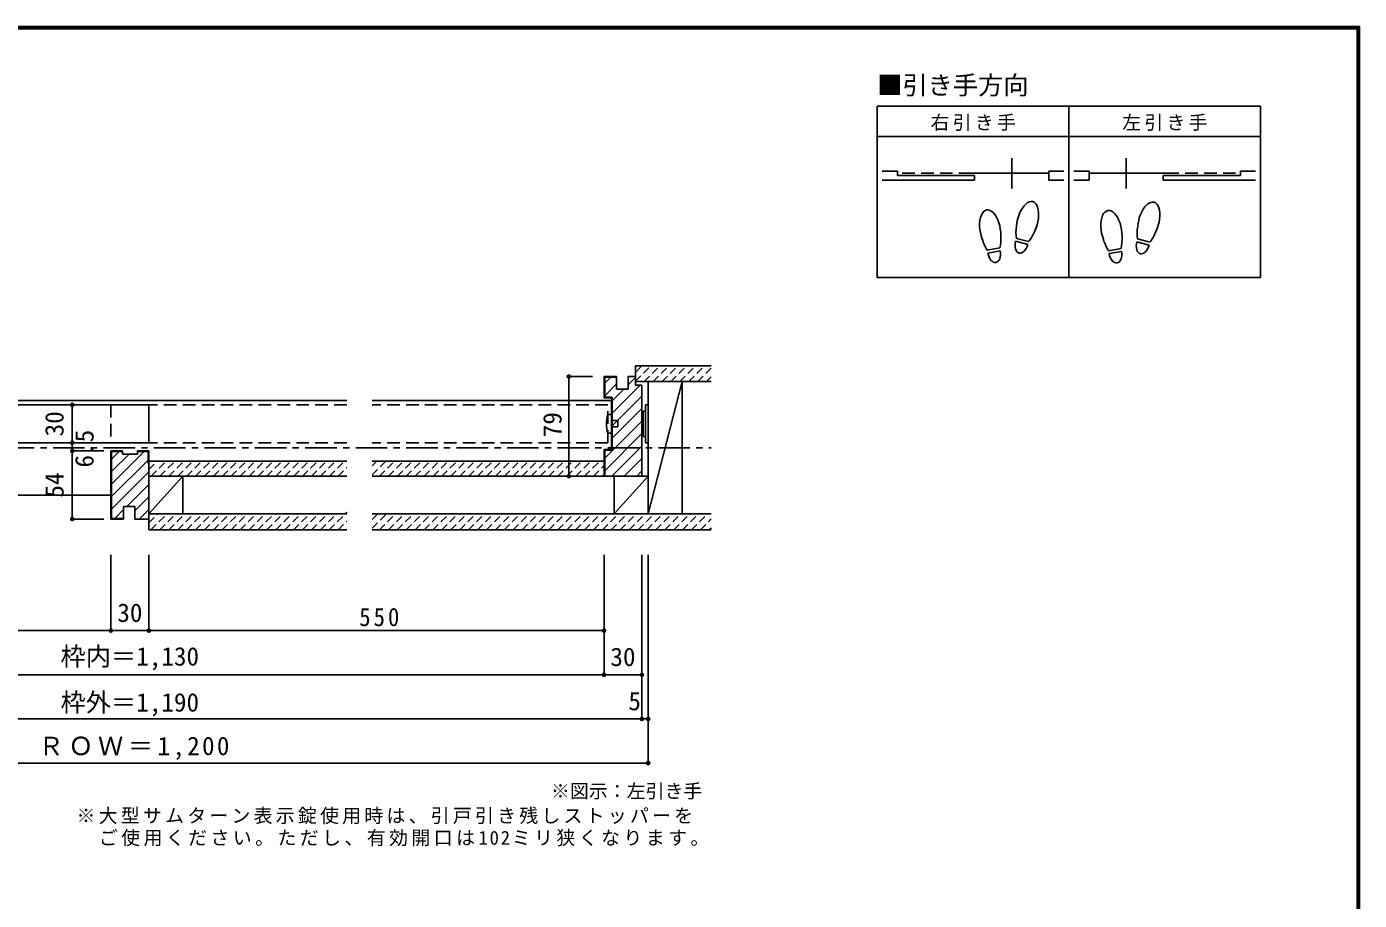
# Model space of a CAD drawing. Units: millimetres at full size, sheet at 1:5; details may follow other scales. Extents: x -973 to 977, y -718 to 696.
# Drawn here: x -80 to 977, y 3 to 696 of the extents above; entities that cross this region are included whole.
import ezdxf
from ezdxf.enums import TextEntityAlignment as Align

# ---------------------------------------------------------------- set-up
doc = ezdxf.new("R2010")
doc.units = ezdxf.units.MM
doc.header["$LTSCALE"] = 5
doc.header["$PDMODE"] = 32
doc.header["$PDSIZE"] = 2.5
for name, pattern in [('CHAIN1', [8, 5, -1, 1, -1]), ('DASHED1', [1.8, 1.2, -0.6]), ('DASHED2', [3, 2, -1])]:
    doc.linetypes.add(name, pattern=pattern)
for name, color, linetype in [('0-1_通り芯', 4, 'CHAIN1'), ('0-2_柱', 7, 'Continuous'), ('0-3_仕上げ', 2, 'Continuous'), ('0-4_枠', 3, 'Continuous'), ('0-6_扉', 6, 'Continuous'), ('0-7_金物', 7, 'Continuous'), ('0-8_戸当り', 3, 'Continuous'), ('0-A_文字', 7, 'Continuous'), ('0-B_寸法', 7, 'Continuous'), ('0-C_ハッチ', 4, 'DASHED1'), ('F-1_枠', 6, 'Continuous')]:
    doc.layers.add(name, color=color, linetype=linetype)
doc.styles.add('ＭＳ ゴシック', font='')
doc.styles.get('ＭＳ ゴシック').set_extended_font_data('MS Gothic')

msp = doc.modelspace()

# ---------------------------------------------------------------- linework, layer by layer
at = {"layer": '0-1_通り芯'}
msp.add_line((-459.276, 361.994), (462.672, 361.994), dxfattribs=at)
at = {"layer": '0-2_柱'}
for p, q in [((412.659, 309.494), (412.659, 414.494)), ((412.659, 414.494), (439.659, 414.494)), ((412.659, 309.494), (439.659, 414.494)), ((439.659, 414.494), (439.659, 309.494)), ((43.71, 339.494), (16.71, 309.494)), ((412.659, 309.494), (385.659, 309.494)), ((439.659, 309.494), (412.659, 309.494))]:
    msp.add_line(p, q, dxfattribs=at)
for points in [[(43.71, 309.494), (16.71, 309.494), (16.71, 339.494), (43.71, 339.494)], [(385.659, 309.494), (385.659, 339.494), (412.659, 339.494)]]:
    msp.add_lwpolyline(points, close=True, dxfattribs=at)
at = {"layer": '0-3_仕上げ'}
for p, q in [((462.659, 426.994), (402.659, 426.994)), ((402.659, 414.494), (402.659, 426.994)), ((462.659, 414.494), (402.659, 414.494)), ((173.663, 351.494), (16.653, 351.494)), ((377.672, 351.494), (193.663, 351.494)), ((173.663, 339.494), (16.653, 339.494)), ((377.672, 339.494), (193.663, 339.494)), ((16.653, 296.994), (16.653, 309.494)), ((173.663, 309.494), (16.653, 309.494)), ((462.659, 309.494), (193.663, 309.494)), ((173.663, 296.994), (16.653, 296.994)), ((462.659, 296.994), (193.663, 296.994))]:
    msp.add_line(p, q, dxfattribs=at)
at = {"layer": '0-4_枠'}
for p, q in [((387.672, 417.994), (378.172, 417.994)), ((378.172, 417.994), (378.172, 401.994)), ((387.672, 408.494), (387.672, 418.494)), ((396.672, 408.494), (396.672, 418.494)), ((396.672, 418.494), (402.672, 418.494)), ((402.672, 411.494), (402.672, 418.494)), ((384.172, 401.994), (378.172, 401.994)), ((384.172, 401.994), (384.172, 359.994)), ((387.672, 408.494), (396.672, 408.494)), ((402.672, 411.494), (407.672, 411.494)), ((407.672, 411.494), (407.672, 339.494)), ((383.672, 401.494), (377.672, 401.494)), ((383.672, 401.494), (383.672, 360.494)), ((-4.347, 359.494), (-13.347, 359.494)), ((-13.347, 359.494), (-13.347, 305.494)), ((-4.347, 356.994), (-4.347, 359.494)), ((7.653, 356.994), (7.653, 359.494)), ((7.653, 359.494), (16.653, 359.494)), ((16.653, 305.494), (16.653, 359.494)), ((377.672, 339.494), (377.672, 360.494)), ((383.672, 360.494), (377.672, 360.494)), ((384.172, 359.994), (378.172, 359.994)), ((378.172, 339.494), (378.172, 359.994)), ((-4.347, 358.994), (-12.847, 358.994)), ((-12.847, 358.994), (-12.847, 305.994)), ((-4.347, 356.994), (7.653, 356.994)), ((7.653, 358.994), (16.153, 358.994)), ((16.153, 349.494), (16.153, 358.994)), ((16.153, 349.494), (16.653, 349.494)), ((407.672, 339.494), (377.672, 339.494)), ((-3.347, 305.494), (-3.347, 315.494)), ((5.653, 315.494), (-3.347, 315.494)), ((5.653, 315.494), (5.653, 305.494)), ((-3.347, 305.494), (-13.347, 305.494)), ((-3.347, 305.994), (-12.847, 305.994)), ((16.653, 305.494), (5.653, 305.494))]:
    msp.add_line(p, q, dxfattribs=at)
at = {"layer": '0-4_枠', "color": 4}
for p, q in [((-170.357, 399.494), (173.663, 399.494)), ((193.663, 399.494), (383.672, 399.494)), ((-170.357, 324.494), (-13.347, 324.494))]:
    msp.add_line(p, q, dxfattribs=at)
at = {"layer": '0-4_枠'}
msp.add_lwpolyline([(387.672, 418.494), (377.672, 418.494), (377.672, 401.494)], dxfattribs=at)
at = {"layer": '0-6_扉'}
for p, q in [((-170.357, 395.994), (16.653, 395.994)), ((16.653, 395.994), (16.653, 365.994)), ((-170.357, 365.994), (16.653, 365.994))]:
    msp.add_line(p, q, dxfattribs=at)
at = {"layer": '0-6_扉', "color": 2, "linetype": 'DASHED2'}
for p, q in [((-13.347, 395.994), (-13.347, 365.994)), ((173.663, 395.994), (-13.347, 395.994)), ((380.672, 395.994), (193.663, 395.994)), ((380.672, 365.994), (380.672, 395.994)), ((173.663, 365.994), (-13.347, 365.994)), ((380.672, 365.994), (193.663, 365.994))]:
    msp.add_line(p, q, dxfattribs=at)
at = {"layer": '0-7_金物'}
for p, q in [((410.658, 365.994), (410.658, 395.994)), ((412.659, 395.994), (410.658, 395.994)), ((412.659, 365.994), (412.659, 395.994)), ((383.672, 388.494), (380.672, 388.494)), ((383.672, 370.494), (383.672, 388.494)), ((383.672, 383.494), (388.672, 383.494)), ((388.672, 383.494), (388.672, 378.494)), ((408.659, 389.994), (407.659, 389.994)), ((410.658, 390.994), (408.659, 390.994)), ((408.659, 370.994), (408.659, 390.994)), ((380.672, 373.494), (383.672, 373.494)), ((388.672, 378.494), (383.672, 378.494)), ((408.659, 371.994), (407.659, 371.994)), ((410.658, 370.994), (408.659, 370.994)), ((412.659, 365.994), (410.658, 365.994))]:
    msp.add_line(p, q, dxfattribs=at)
msp.add_arc((408.297, 380.994), 28.625, 164.81071, 195.18929, dxfattribs=at)
at = {"layer": '0-8_戸当り', "color": 2}
for p, q in [((610.333, 581.387), (598.333, 581.387)), ((610.333, 577.787), (610.333, 581.387)), ((730.333, 574.187), (730.333, 581.387)), ((730.333, 581.387), (742.333, 581.387)), ((762.333, 581.387), (750.333, 581.387)), ((762.333, 574.187), (762.333, 581.387)), ((882.333, 577.787), (882.333, 581.387)), ((882.333, 581.387), (894.333, 581.387)), ((598.333, 574.187), (671.533, 574.187)), ((610.333, 577.787), (671.533, 577.787)), ((669.133, 579.587), (730.333, 579.587)), ((671.533, 574.187), (671.533, 577.787)), ((730.333, 574.187), (742.333, 574.187)), ((762.333, 574.187), (750.333, 574.187)), ((823.533, 579.587), (762.333, 579.587)), ((821.133, 574.187), (821.133, 577.787)), ((882.333, 577.787), (821.133, 577.787)), ((894.333, 574.187), (821.133, 574.187))]:
    msp.add_line(p, q, dxfattribs=at)
at = {"layer": '0-8_戸当り'}
for p, q in [((700.933, 567.587), (700.933, 591.587)), ((791.733, 567.587), (791.733, 591.587)), ((691.497, 520.423), (681.615, 518.681)), ((691.914, 518.06), (682.032, 516.317)), ((713.745, 523.084), (704.053, 525.681)), ((714.366, 525.402), (704.674, 527.999)), ((787.646, 519.976), (777.765, 518.234)), ((809.895, 522.637), (800.203, 525.234)), ((810.516, 524.955), (800.824, 527.552)), ((788.063, 517.613), (778.181, 515.87))]:
    msp.add_line(p, q, dxfattribs=at)
at = {"layer": '0-8_戸当り', "color": 2, "linetype": 'DASHED2'}
for p, q in [((669.133, 579.587), (610.333, 579.587)), ((823.533, 579.587), (882.333, 579.587))]:
    msp.add_line(p, q, dxfattribs=at)
at = {"layer": '0-8_戸当り'}
for centre, major_axis, ratio, start_param, end_param in [((683.883, 534.708), (-2.794, 15.847), 0.5, 4.34059143, 8.22577918), ((713.504, 541.567), (4.165, 15.544), 0.5, 4.34059143, 8.22577918), ((780.033, 534.262), (-2.794, 15.847), 0.5, 4.34059143, 8.22577918), ((809.653, 541.12), (4.165, 15.544), 0.5, 4.34059143, 8.22577918), ((683.963, 534.255), (-3.386, 19.203), 0.4, 3.84030852, 4.43255203), ((713.385, 541.122), (5.047, 18.835), 0.4, 1.85063327, 2.44287679), ((713.385, 541.122), (5.047, 18.835), 0.4, 3.84030852, 4.43255203), ((780.113, 533.808), (-3.386, 19.203), 0.4, 3.84030852, 4.43255203), ((809.534, 540.675), (5.047, 18.835), 0.4, 1.85063327, 2.44287679), ((809.534, 540.675), (5.047, 18.835), 0.4, 3.84030852, 4.43255203), ((683.963, 534.255), (-3.386, 19.203), 0.4, 1.85063327, 2.44287679), ((686.973, 517.188), (-1.452, 8.235), 0.6, 1.57079633, 4.71238898), ((708.899, 524.382), (2.164, 8.077), 0.6, 1.57079633, 4.71238898), ((780.113, 533.808), (-3.386, 19.203), 0.4, 1.85063327, 2.44287679), ((805.049, 523.936), (2.164, 8.077), 0.6, 1.57079633, 4.71238898), ((783.122, 516.742), (-1.452, 8.235), 0.6, 1.57079633, 4.71238898)]:
    msp.add_ellipse(centre, major_axis=major_axis, ratio=ratio, start_param=start_param, end_param=end_param, dxfattribs=at)
at = {"layer": '0-A_文字', "color": 3}
for p, q in [((594.333, 632.676), (594.333, 496.994)), ((898.333, 632.676), (594.333, 632.676)), ((746.333, 632.676), (746.333, 496.994)), ((898.333, 632.676), (898.333, 496.994)), ((594.333, 608.676), (898.333, 608.676)), ((898.333, 496.994), (594.333, 496.994))]:
    msp.add_line(p, q, dxfattribs=at)
at = {"layer": '0-B_寸法', "color": 4}
for p, q in [((349.728, 418.494), (368.558, 418.494)), ((349.728, 339.494), (349.728, 418.494)), ((-44.052, 395.994), (-44.052, 305.494)), ((-19.005, 359.494), (-44.052, 359.494)), ((349.728, 339.494), (368.558, 339.494)), ((-19.005, 305.494), (-44.052, 305.494)), ((-13.347, 276.994), (-13.347, 216.994)), ((16.653, 276.994), (16.653, 216.994)), ((377.672, 276.994), (377.672, 181.994)), ((407.672, 276.994), (407.672, 146.994)), ((412.672, 111.994), (412.672, 276.994)), ((-374.366, 216.994), (377.672, 216.994)), ((-404.366, 181.994), (407.672, 181.994)), ((-409.366, 146.994), (412.672, 146.994)), ((-409.366, 111.994), (412.672, 111.994))]:
    msp.add_line(p, q, dxfattribs=at)
at = {"layer": '0-B_寸法'}
for p in [(349.728, 418.494), (-44.052, 395.994), (-44.052, 365.994), (-44.052, 359.494), (349.728, 339.494), (-44.052, 305.494), (-13.347, 216.994), (16.653, 216.994), (377.672, 216.994), (377.672, 181.994), (407.672, 181.994), (407.672, 146.994), (412.672, 146.994), (412.672, 111.994)]:
    msp.add_point(p, dxfattribs=at)
at = {"layer": '0-C_ハッチ'}
for p, q in [((402.659, 414.712), (414.941, 426.994)), ((402.659, 421.783), (407.87, 426.994)), ((409.512, 414.494), (422.012, 426.994)), ((416.583, 414.494), (429.083, 426.994)), ((423.654, 414.494), (436.154, 426.994)), ((430.725, 414.494), (443.225, 426.994)), ((437.796, 414.494), (450.296, 426.994)), ((444.867, 414.494), (457.367, 426.994)), ((451.938, 414.494), (462.659, 425.214)), ((459.009, 414.494), (462.659, 418.143)), ((16.653, 344.792), (23.355, 351.494)), ((18.426, 339.494), (30.426, 351.494)), ((25.497, 339.494), (37.497, 351.494)), ((32.568, 339.494), (44.568, 351.494)), ((39.639, 339.494), (51.639, 351.494)), ((46.71, 339.494), (58.71, 351.494)), ((53.781, 339.494), (65.781, 351.494)), ((60.852, 339.494), (72.852, 351.494)), ((67.923, 339.494), (79.923, 351.494)), ((74.995, 339.494), (86.995, 351.494)), ((82.066, 339.494), (94.066, 351.494)), ((89.137, 339.494), (101.137, 351.494)), ((96.208, 339.494), (108.208, 351.494)), ((103.279, 339.494), (115.279, 351.494)), ((110.35, 339.494), (122.35, 351.494)), ((117.421, 339.494), (129.421, 351.494)), ((124.492, 339.494), (136.492, 351.494)), ((131.563, 339.494), (143.563, 351.494)), ((138.634, 339.494), (150.634, 351.494)), ((145.705, 339.494), (157.705, 351.494)), ((152.776, 339.494), (164.776, 351.494)), ((159.847, 339.494), (171.847, 351.494)), ((193.663, 347.664), (197.492, 351.494)), ((193.663, 340.593), (204.563, 351.494)), ((199.634, 339.494), (211.634, 351.494)), ((206.705, 339.494), (218.705, 351.494)), ((213.776, 339.494), (225.776, 351.494)), ((220.847, 339.494), (232.847, 351.494)), ((227.918, 339.494), (239.918, 351.494)), ((234.989, 339.494), (246.989, 351.494)), ((242.061, 339.494), (254.061, 351.494)), ((249.132, 339.494), (261.132, 351.494)), ((256.203, 339.494), (268.203, 351.494)), ((263.274, 339.494), (275.274, 351.494)), ((270.345, 339.494), (282.345, 351.494)), ((277.416, 339.494), (289.416, 351.494)), ((284.487, 339.494), (296.487, 351.494)), ((291.558, 339.494), (303.558, 351.494)), ((298.629, 339.494), (310.629, 351.494)), ((305.7, 339.494), (317.7, 351.494)), ((312.771, 339.494), (324.771, 351.494)), ((319.842, 339.494), (331.842, 351.494)), ((326.913, 339.494), (338.913, 351.494)), ((333.984, 339.494), (345.984, 351.494)), ((341.055, 339.494), (353.055, 351.494)), ((348.127, 339.494), (360.127, 351.494)), ((355.198, 339.494), (367.198, 351.494)), ((362.269, 339.494), (374.269, 351.494)), ((166.918, 339.494), (173.663, 346.238)), ((369.34, 339.494), (377.672, 347.826)), ((376.411, 339.494), (377.672, 340.755)), ((16.653, 302.365), (23.781, 309.494)), ((16.653, 309.437), (16.71, 309.494)), ((18.352, 296.994), (30.852, 309.494)), ((25.423, 296.994), (37.923, 309.494)), ((32.495, 296.994), (44.995, 309.494)), ((39.566, 296.994), (52.066, 309.494)), ((46.637, 296.994), (59.137, 309.494)), ((53.708, 296.994), (66.208, 309.494)), ((60.779, 296.994), (73.279, 309.494)), ((67.85, 296.994), (80.35, 309.494)), ((74.921, 296.994), (87.421, 309.494)), ((81.992, 296.994), (94.492, 309.494)), ((89.063, 296.994), (101.563, 309.494)), ((96.134, 296.994), (108.634, 309.494)), ((103.205, 296.994), (115.705, 309.494)), ((110.276, 296.994), (122.776, 309.494)), ((117.347, 296.994), (129.847, 309.494)), ((124.418, 296.994), (136.918, 309.494)), ((131.489, 296.994), (143.989, 309.494)), ((138.561, 296.994), (151.061, 309.494)), ((145.632, 296.994), (158.132, 309.494)), ((152.703, 296.994), (165.203, 309.494)), ((159.774, 296.994), (173.663, 310.883)), ((193.663, 298.167), (204.989, 309.494)), ((193.663, 305.238), (197.918, 309.494)), ((199.561, 296.994), (212.061, 309.494)), ((206.632, 296.994), (219.132, 309.494)), ((213.703, 296.994), (226.203, 309.494)), ((220.774, 296.994), (233.274, 309.494)), ((227.845, 296.994), (240.345, 309.494)), ((234.916, 296.994), (247.416, 309.494)), ((241.987, 296.994), (254.487, 309.494)), ((249.058, 296.994), (261.558, 309.494)), ((256.129, 296.994), (268.629, 309.494)), ((263.2, 296.994), (275.7, 309.494)), ((270.271, 296.994), (282.771, 309.494)), ((277.342, 296.994), (289.842, 309.494)), ((284.413, 296.994), (296.913, 309.494)), ((291.484, 296.994), (303.984, 309.494)), ((298.555, 296.994), (311.055, 309.494)), ((305.627, 296.994), (318.127, 309.494)), ((312.698, 296.994), (325.198, 309.494)), ((319.769, 296.994), (332.269, 309.494)), ((326.84, 296.994), (339.34, 309.494)), ((333.911, 296.994), (346.411, 309.494)), ((340.982, 296.994), (353.482, 309.494)), ((348.053, 296.994), (360.553, 309.494)), ((355.124, 296.994), (367.624, 309.494)), ((362.195, 296.994), (374.695, 309.494)), ((369.266, 296.994), (381.766, 309.494)), ((376.337, 296.994), (388.837, 309.494)), ((383.408, 296.994), (395.908, 309.494)), ((390.479, 296.994), (402.979, 309.494)), ((397.55, 296.994), (410.05, 309.494)), ((404.621, 296.994), (417.121, 309.494)), ((411.693, 296.994), (424.193, 309.494)), ((418.764, 296.994), (431.264, 309.494)), ((425.835, 296.994), (438.335, 309.494)), ((432.906, 296.994), (445.406, 309.494)), ((439.977, 296.994), (452.477, 309.494)), ((447.048, 296.994), (459.548, 309.494)), ((166.845, 296.994), (173.663, 303.812)), ((454.119, 296.994), (462.672, 305.547)), ((461.19, 296.994), (462.672, 298.476))]:
    msp.add_line(p, q, dxfattribs=at)
at = {"layer": '0-C_ハッチ', "linetype": 'Continuous'}
for p, q in [((378.172, 413.078), (383.088, 417.994)), ((378.172, 403.178), (387.672, 412.678)), ((396.672, 411.779), (402.659, 417.765)), ((384.172, 389.379), (406.287, 411.494)), ((384.172, 399.279), (393.387, 408.494)), ((384.172, 379.48), (407.672, 402.98)), ((384.172, 369.58), (407.672, 393.08)), ((378.172, 353.681), (407.672, 383.181)), ((378.172, 343.781), (407.672, 373.281)), ((383.784, 339.494), (407.672, 363.382)), ((-12.847, 352.978), (-6.831, 358.994)), ((-12.847, 333.179), (12.968, 358.994)), ((-12.847, 343.078), (1.069, 356.994)), ((-12.847, 323.279), (16.153, 352.279)), ((393.684, 339.494), (407.672, 353.482)), ((-12.847, 313.38), (16.653, 342.88)), ((403.583, 339.494), (407.672, 343.583)), ((-0.833, 315.494), (16.653, 332.98)), ((5.653, 312.081), (16.653, 323.081)), ((-10.333, 305.994), (-3.347, 312.98)), ((8.965, 305.494), (16.653, 313.181))]:
    msp.add_line(p, q, dxfattribs=at)
at = {"layer": 'F-1_枠'}
for p, q in [((-973.347, 695.833), (976.653, 695.833)), ((-973.347, 695), (976.653, 695)), ((-973.347, 694.167), (976.653, 694.167)), ((974.986, 695.833), (974.986, -700.833)), ((975.82, 695.833), (975.82, -700.833)), ((976.653, 695.833), (976.653, -700.833))]:
    msp.add_line(p, q, dxfattribs=at)

# ---------------------------------------------------------------- texts
at = {"layer": '0-A_文字', "style": 'ＭＳ ゴシック'}
for s, height, p in [('■引き手方向', 14.66, (594.333, 637.676)), ('※図示：左引き手', 11, (335.57, 81.032))]:
    msp.add_text(s, height=height, dxfattribs=at).set_placement(p, align=Align.BOTTOM_LEFT)
at = {"layer": '0-A_文字', "char_height": 11, "attachment_point": 7, "style": 'ＭＳ ゴシック'}
for s, insert in [('\\T1.17;右引き手', (636.583, 613.176)), ('\\T1.17;左引き手', (788.583, 613.176)), ('\\T1.17;※大型サムターン表示錠使用時は、引戸引き残しストッパーを', (-40.68, 63.532)), ('\\T1.18;\u3000ご使用ください。ただし、有効開口は102ミリ狭くなります。', (-40.68, 46.032))]:
    msp.add_mtext(s, dxfattribs=dict(at, insert=insert))
at = {"layer": '0-B_寸法', "style": 'ＭＳ ゴシック'}
for s, p in [('30', (-46.552, 370.994)), ('79', (348.377, 370.322)), ('6.5', (-22.753, 346.309)), ('54', (-46.552, 322.494))]:
    msp.add_text(s, height=14.66, rotation=90, dxfattribs=at).set_placement(p, align=Align.BOTTOM_LEFT)
for s, p in [('30', (-8.347, 219.494)), ('枠内＝1,130', (-53.347, 184.904)), ('30', (382.673, 184.494)), ('枠外＝1,190', (-53.347, 148.451)), ('5', (396.977, 149.494))]:
    msp.add_text(s, height=14.66, dxfattribs=at).set_placement(p, align=Align.BOTTOM_LEFT)
at = {"layer": '0-B_寸法', "char_height": 14.66, "attachment_point": 7, "style": 'ＭＳ ゴシック'}
for s, insert in [('\\T1.27;\\W0.9;550', (183.538, 220.303)), ('\\T1.18;ＲＯＷ＝1,200', (-70.847, 114.494))]:
    msp.add_mtext(s, dxfattribs=dict(at, insert=insert))

doc.saveas('drawing.dxf')
